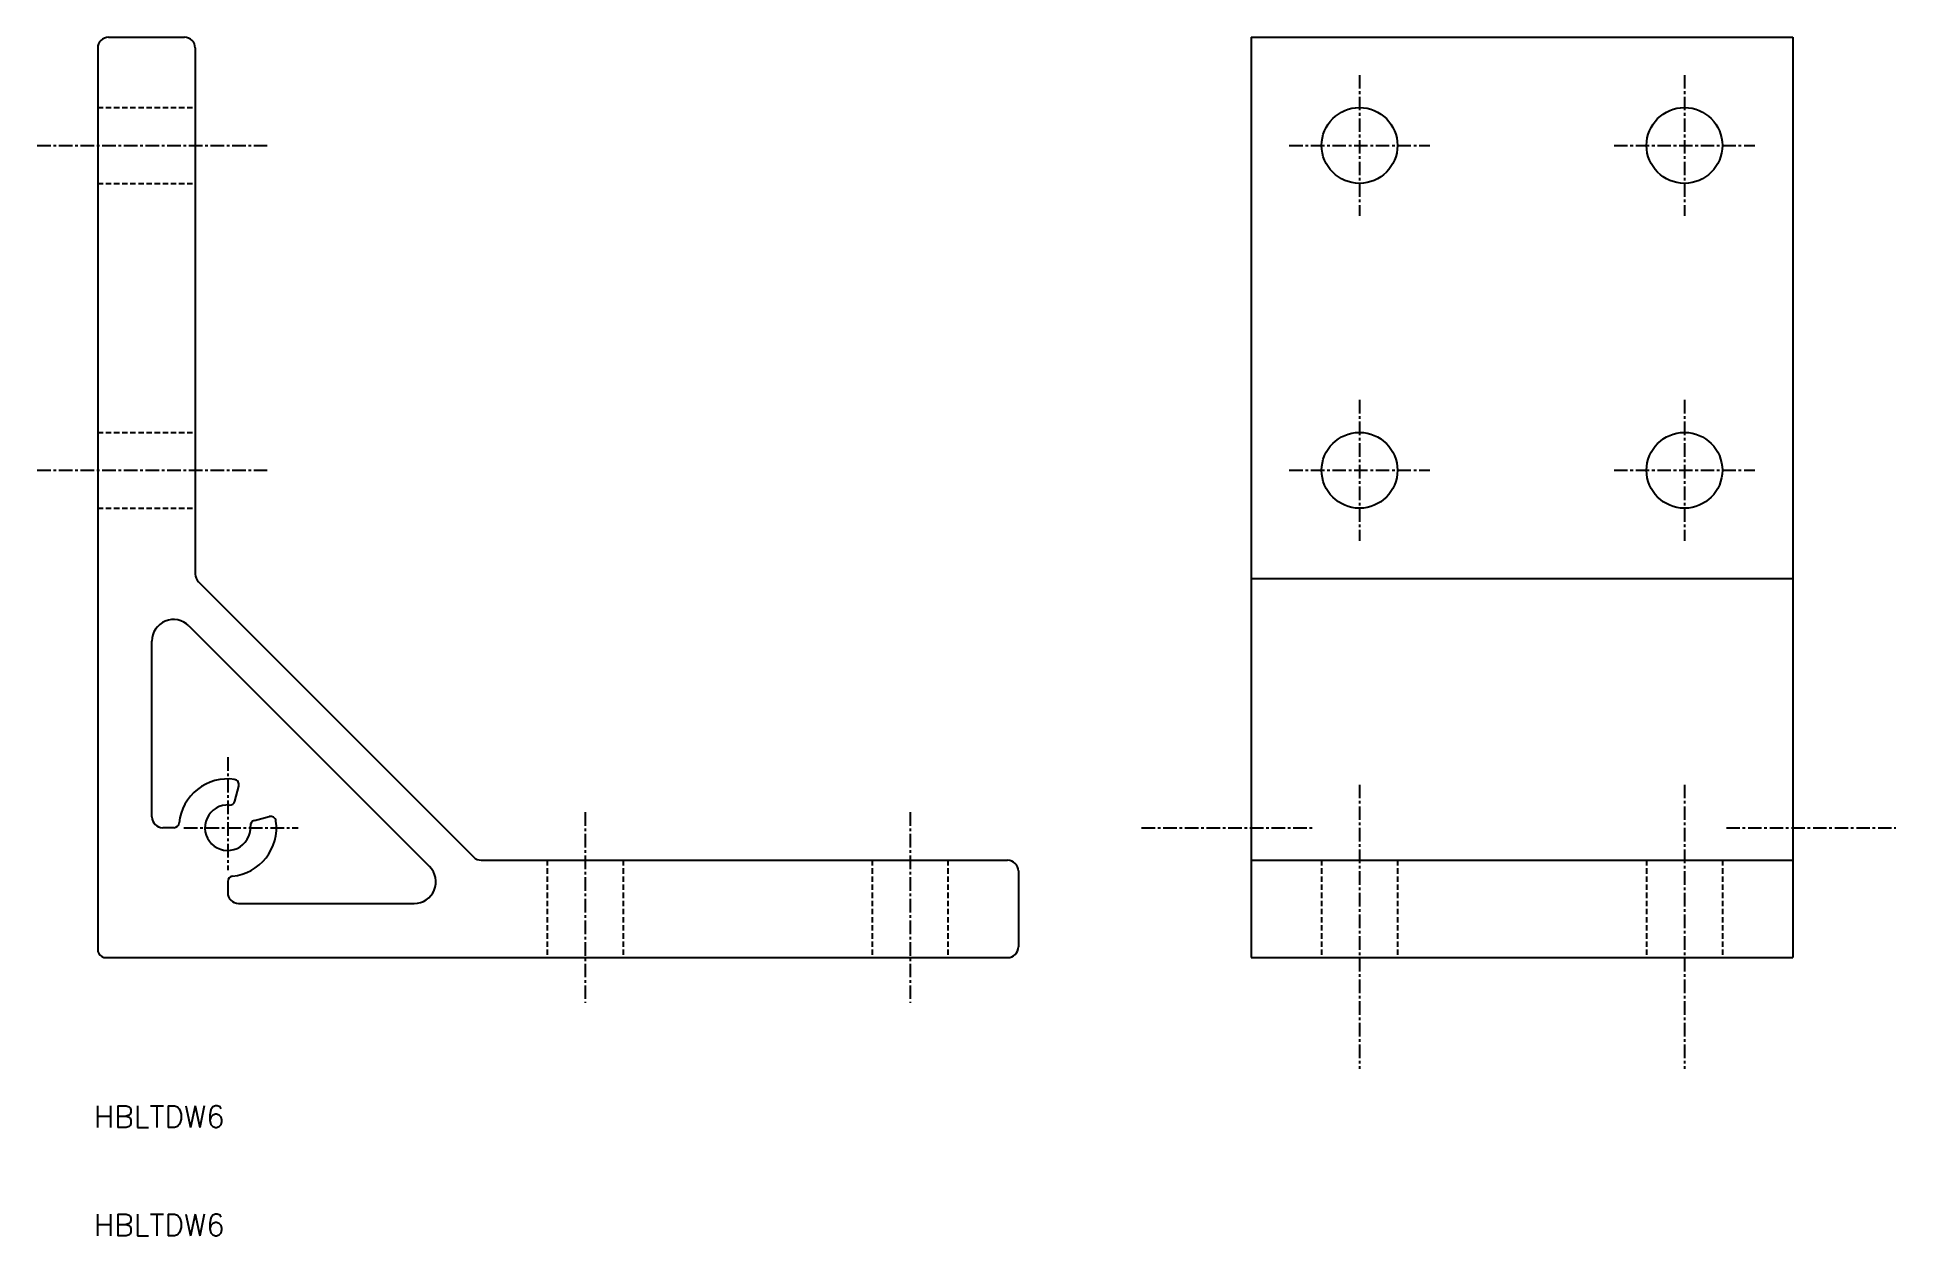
# Model space of a CAD drawing. Extents: x -18 to 154, y -38 to 73.
import ezdxf

# ---------------------------------------------------------------- set-up
doc = ezdxf.new("R2010")
doc.units = 0
doc.linetypes.add('CENTER', pattern=[2, 1.25, -0.25, 0.25, -0.25])
doc.linetypes.add('DASHED', pattern=[0.75, 0.5, -0.25])
doc.layers.get('0').update_dxf_attribs({"linetype": 'CONTINUOUS'})
doc.layers.add('CENTER', color=1, linetype='CENTER')
doc.styles.get("Standard").update_dxf_attribs({"font": 'txt.shx', "bigfont": 'bigfont.shx'})

msp = doc.modelspace()

# ---------------------------------------------------------------- linework, layer by layer
at = {"color": 7, "linetype": 'CONTINUOUS'}
for p, q in [((-11, 73), (-4, 73)), ((94.5, 73), (94.5, -12)), ((94.5, 73), (144.5, 73)), ((144.5, 73), (144.5, -12)), ((-12, 72), (-12, -11.45)), ((-3, 72), (-3, 23.41)), ((-2.71, 22.71), (22.71, -2.71)), ((94.5, 23), (144.5, 23)), ((-7, 1), (-7, 17.22)), ((-3.59, 18.64), (18.64, -3.59)), ((0.66, 2.46), (1.03, 3.83)), ((-4.97, 0), (-6, 0)), ((2.46, 0.66), (3.83, 1.03)), ((23.41, -3), (72, -3)), ((94.5, -3), (144.5, -3)), ((0, -4.97), (0, -6)), ((73, -4), (73, -11)), ((1, -7), (17.22, -7)), ((-11.45, -12), (72, -12)), ((94.5, -12), (144.5, -12))]:
    msp.add_line(p, q, dxfattribs=at)
at = {"color": 3, "linetype": 'DASHED'}
for p, q in [((-12, 66.5), (-3, 66.5)), ((-12, 59.5), (-3, 59.5)), ((-12, 36.5), (-3, 36.5)), ((-12, 29.5), (-3, 29.5)), ((29.5, -3), (29.5, -12)), ((36.5, -3), (36.5, -12)), ((59.5, -3), (59.5, -12)), ((66.5, -3), (66.5, -12)), ((101, -3), (101, -12)), ((108, -3), (108, -12)), ((131, -3), (131, -12)), ((138, -3), (138, -12))]:
    msp.add_line(p, q, dxfattribs=at)
at = {"color": 7, "linetype": 'CONTINUOUS'}
for centre in [(104.5, 63), (134.5, 63), (104.5, 33), (134.5, 33)]:
    msp.add_circle(centre, 3.5, dxfattribs=at)
for centre, radius, start, end in [((-11, 72), 1, 90, 180), ((-4, 72), 1, 0, 90), ((-2, 23.41), 1, 180, 225), ((-5, 17.22), 2, 45, 180), ((0, 0), 4.5, 82.1805, 174.2608), ((0.54, 3.96), 0.5, 345, 82.1805), ((0, 0), 2.1, 86.087, 3.9124), ((0.18, 2.59), 0.5, 266.087, 345), ((-6, 1), 1, 180, 270), ((-4.97, 0.5), 0.5, 270, 354.2608), ((0, 0), 4.5, 275.7392, 7.8193), ((2.59, 0.18), 0.5, 105, 183.9124), ((3.96, 0.54), 0.5, 7.8192, 105), ((23.41, -2), 1, 225, 270), ((72, -4), 1, 0, 90), ((0.5, -4.97), 0.5, 95.7392, 180), ((17.22, -5), 2, 270, 45), ((1, -6), 1, 180, 270), ((-10.7, -10.7), 1.5, 209.9264, 240.0736), ((72, -11), 1, 270, 0)]:
    msp.add_arc(centre, radius, start, end, dxfattribs=at)
at = {"layer": 'CENTER', "color": 1, "linetype": 'CENTER'}
for p, q in [((104.5, 69.5), (104.5, 56.5)), ((134.5, 69.5), (134.5, 56.5)), ((-17.59, 63), (3.64, 63)), ((98, 63), (111, 63)), ((128, 63), (141, 63)), ((104.5, 39.5), (104.5, 26.5)), ((134.5, 39.5), (134.5, 26.5)), ((-17.59, 33), (3.64, 33)), ((98, 33), (111, 33)), ((128, 33), (141, 33)), ((0, 6.5), (0, -3.91)), ((104.5, 3.97), (104.5, -22.28)), ((134.5, 3.97), (134.5, -22.28)), ((-4.05, 0), (6.5, 0)), ((33, 1.43), (33, -16.16)), ((63, 1.43), (63, -16.16)), ((84.37, 0), (100.14, 0)), ((138.37, 0), (154.02, 0))]:
    msp.add_line(p, q, dxfattribs=at)

# ---------------------------------------------------------------- texts
at = {"color": 7, "linetype": 'CONTINUOUS'}
for p in [(-12.36, -27.69), (-12.36, -37.69)]:
    msp.add_text('HBLTDW6', height=2, dxfattribs=at).set_placement(p)

doc.saveas('drawing.dxf')
